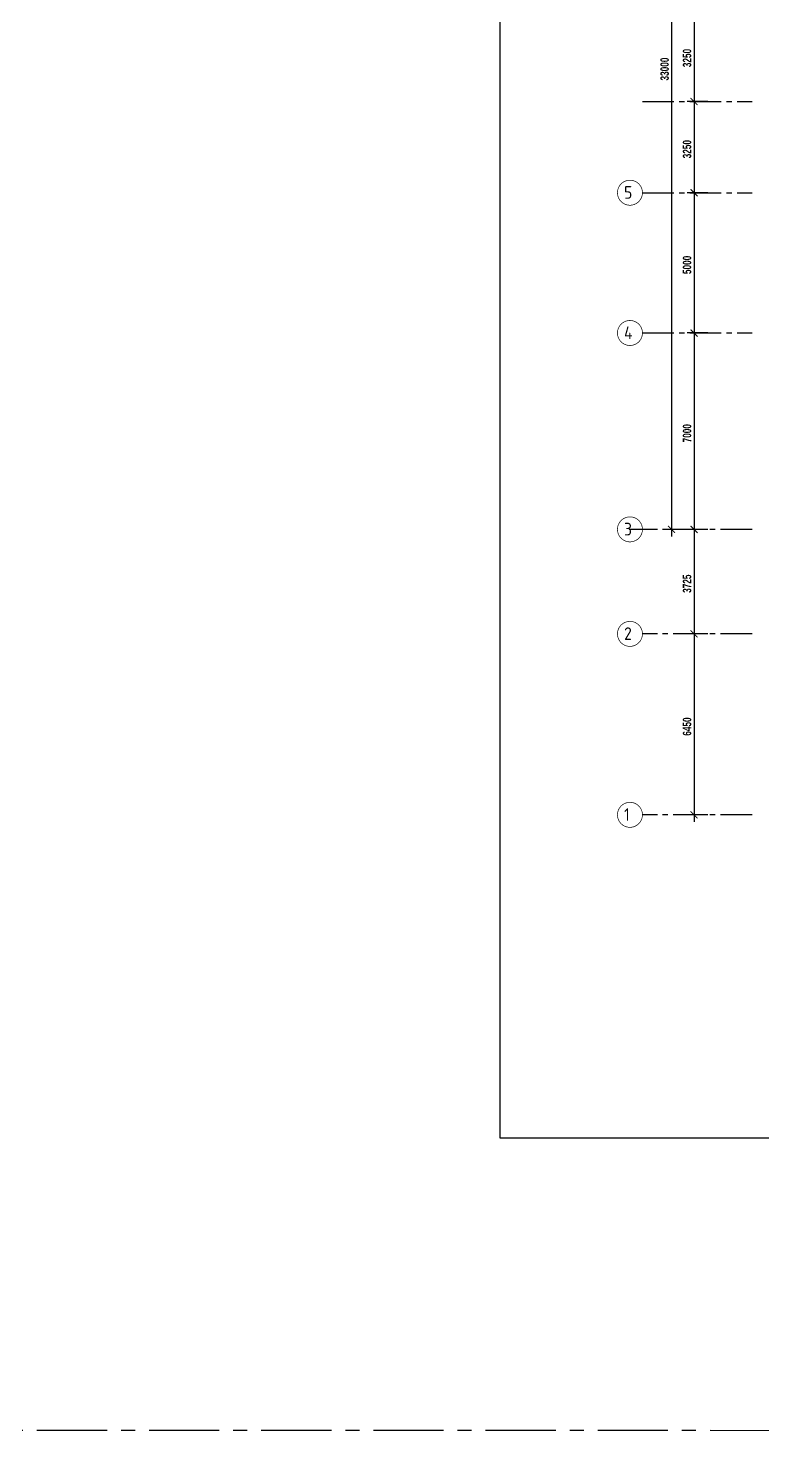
# Model space of a CAD drawing. Header units: inches. Extents: x -85907952 to 802144, y 988801 to 3125513.
# Drawn here: x 522459 to 548662, y 988801 to 1038840 of the extents above; entities that cross this region are included whole.
import ezdxf

# ---------------------------------------------------------------- set-up
doc = ezdxf.new("R2010")
doc.units = ezdxf.units.IN
doc.header["$MEASUREMENT"] = 0
doc.linetypes.add('CENTER', pattern=[2, 1.25, -0.25, 0.25, -0.25])
doc.linetypes.add('CENTER2', pattern=[1.125, 0.75, -0.125, 0.125, -0.125])
for name, color, linetype in [('DIM', 4, 'Continuous'), ('GRID', 8, 'CENTER2'), ('GRID-TEXT', 8, 'Continuous'), ('t.block', 4, 'Continuous'), ('TEL', 3, 'Continuous')]:
    doc.layers.add(name, color=color, linetype=linetype)
doc.styles.add('STYLE1', font='ISOCP.SHX')
doc.styles.add('style2', font='sanssb__.ttf', dxfattribs={"height": 1200})

msp = doc.modelspace()

# ---------------------------------------------------------------- linework, layer by layer
at = {"linetype": 'ByBlock', "const_width": 37.5}
for points in [[(546331, 1036097), (546081, 1036347)], [(546081, 1036347), (546331, 1036097)], [(546331, 1032847), (546081, 1033097)], [(546081, 1033097), (546331, 1032847)], [(546331, 1027847), (546081, 1028097)], [(546081, 1028097), (546331, 1027847)], [(545281, 1021097), (545531, 1020847)], [(546081, 1021097), (546331, 1020847)], [(546331, 1020847), (546081, 1021097)], [(546331, 1017122), (546081, 1017372)], [(546081, 1017372), (546331, 1017122)], [(546081, 1010922), (546331, 1010672)]]:
    msp.add_lwpolyline(points, dxfattribs=at)
at = {"layer": 'DIM'}
for p, q in [((545406, 1054222), (545406, 1020722)), ((546206, 1039722), (546206, 1035972)), ((546206, 1036472), (546206, 1032722)), ((546701, 1036222), (545956, 1036222)), ((546701, 1036222), (545956, 1036222)), ((546701, 1032972), (545956, 1032972)), ((546701, 1032972), (545956, 1032972)), ((546206, 1033222), (546206, 1027722)), ((546701, 1027972), (545956, 1027972)), ((546701, 1027972), (545956, 1027972)), ((546206, 1028222), (546206, 1020722)), ((545901, 1020972), (545156, 1020972)), ((546701, 1020972), (545956, 1020972)), ((546701, 1020972), (545956, 1020972)), ((546206, 1021222), (546206, 1016997)), ((546206, 1017497), (546206, 1010547)), ((546701, 1017247), (545956, 1017247)), ((546701, 1017247), (545956, 1017247)), ((546701, 1010797), (545956, 1010797))]:
    msp.add_line(p, q, dxfattribs=at)
at = {"layer": 'GRID', "ltscale": 1500}
for p, q in [((544366, 1036222), (548274, 1036222)), ((544366, 1032972), (548274, 1032972)), ((544366, 1027972), (548274, 1027972)), ((548274, 1020972), (543892, 1020972)), ((548274, 1017247), (544366, 1017247)), ((548274, 1010797), (544366, 1010797))]:
    msp.add_line(p, q, dxfattribs=at)
at = {"layer": 'GRID-TEXT', "const_width": 24.7}
for points in [[(544366, 1032972, 1), (543475, 1032972, 0.414214), (543920, 1032526, 0.414214), (544366, 1032972, 1)], [(544366, 1027972, 1), (543475, 1027972, 0.414214), (543920, 1027526, 0.414214), (544366, 1027972, 1)], [(544366, 1020972, 1), (543475, 1020972, 0.414214), (543920, 1020526, 0.414214), (544366, 1020972, 1)], [(544366, 1017247, 1), (543475, 1017247, 0.414214), (543920, 1016801, 0.414214), (544366, 1017247, 1)], [(544366, 1010797, 1), (543475, 1010797, 0.414214), (543920, 1010351, 0.414214), (544366, 1010797, 1)]]:
    msp.add_lwpolyline(points, format="xyb", dxfattribs=at)
at = {"layer": 't.block', "color": 7, "ltscale": 0.5}
msp.add_lwpolyline([(634147, 999271), (539292, 999271), (539292, 1064133), (634147, 1064133)], close=True, dxfattribs=at)
at = {"layer": 'TEL', "color": 8, "linetype": 'CENTER', "ltscale": 2000}
msp.add_line((242775, 988925), (802144, 988801), dxfattribs=at)

# ---------------------------------------------------------------- texts
at = {"layer": 'DIM', "style": 'style2', "width": 0.7}
for s, p in [('3250', (546106, 1037447)), ('33000', (545306, 1036972)), ('3250', (546106, 1034197)), ('5000', (546106, 1030072)), ('7000', (546106, 1024072)), ('3725', (546106, 1018709)), ('6450', (546106, 1013617))]:
    msp.add_text(s, height=300, rotation=90, dxfattribs=at).set_placement(p)
at = {"layer": 'GRID-TEXT', "style": 'STYLE1'}
for s, p in [('5', (543711, 1032756)), ('4', (543711, 1027756)), ('3', (543711, 1020756)), ('2', (543711, 1017031)), ('1', (543711, 1010581))]:
    msp.add_text(s, height=450, dxfattribs=at).set_placement(p)

doc.saveas('drawing.dxf')
